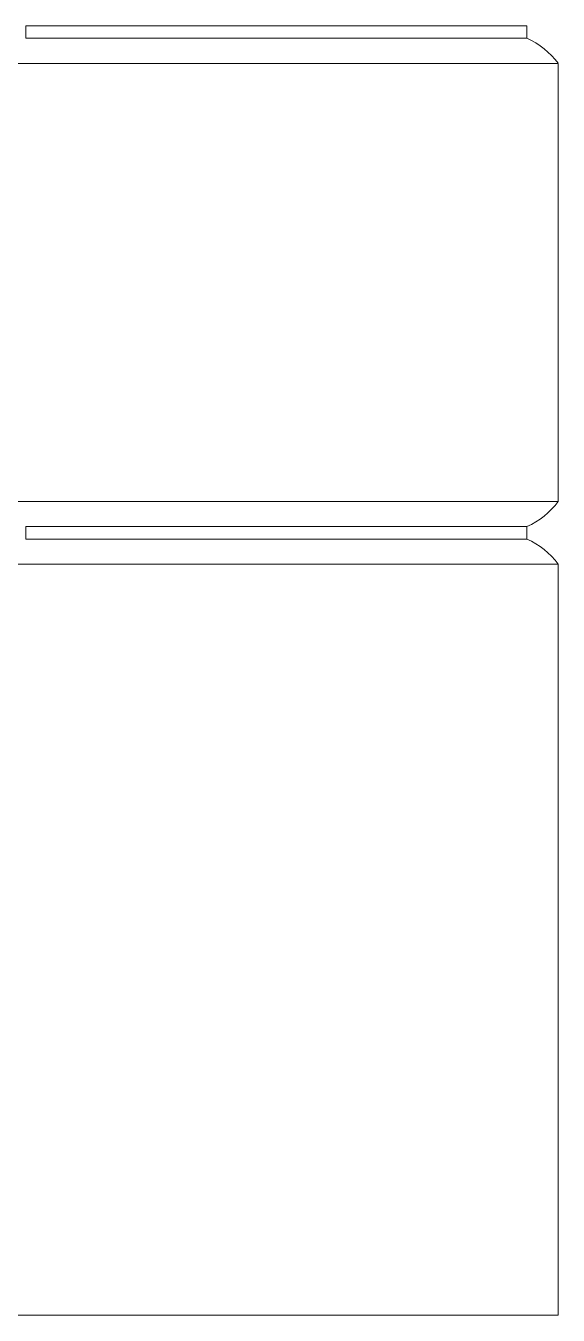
# Model space of a CAD drawing. Header units: millimetres. Extents: x -25 to 4147, y 0 to 2650.
# Drawn here: x 3697 to 4122, y 0 to 1030 of the extents above; entities that cross this region are included whole.
import ezdxf

# ---------------------------------------------------------------- set-up
doc = ezdxf.new("R2010")
doc.units = ezdxf.units.MM
doc.layers.add('ceco.net 340', color=7, linetype='Continuous', lineweight=5)

msp = doc.modelspace()

# ---------------------------------------------------------------- linework, layer by layer
at = {"layer": 'ceco.net 340'}
for p, q in [((3697.1, 1030), (4097.1, 1030)), ((3697.1, 1020), (3697.1, 1030)), ((4097.1, 1030), (4097.1, 1020)), ((4097.1, 1020), (3697.1, 1020)), ((3672.1, 1000), (4122.1, 1000)), ((4122.1, 1000), (4122.1, 650)), ((4122.1, 650), (3672.1, 650)), ((3697.1, 630), (4097.1, 630)), ((3697.1, 620), (3697.1, 630)), ((4097.1, 630), (4097.1, 620)), ((4097.1, 620), (3697.1, 620))]:
    msp.add_line(p, q, dxfattribs=at)
msp.add_lwpolyline([(4122.1, 0), (3672.1, 0), (3672.1, 600), (4122.1, 600)], close=True, dxfattribs=at)
for centre, start, end in [((4071.7, 962.6), 36.5773, 66.1031), ((4071.7, 687.4), 293.8969, 323.4227), ((4071.7, 562.6), 36.5773, 66.1031)]:
    msp.add_arc(centre, 62.8, start, end, dxfattribs=at)

doc.saveas('drawing.dxf')
